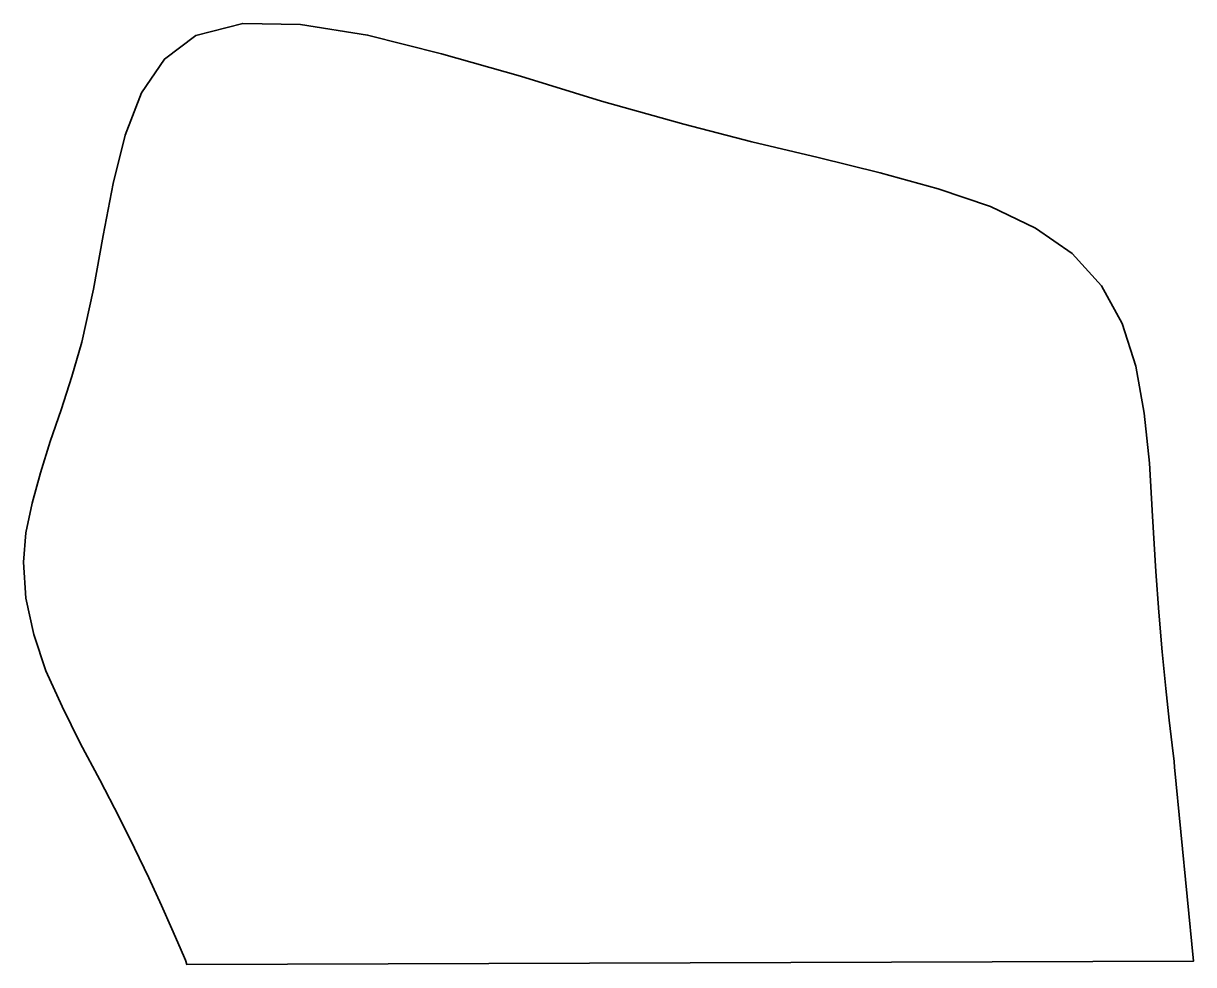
# Model space of a CAD drawing. Extents: x 0 to 2390, y -1922 to 0.
import ezdxf

# ---------------------------------------------------------------- set-up
doc = ezdxf.new("R2010")
doc.units = 0
doc.linetypes.add('Solid', pattern=[0])

msp = doc.modelspace()

# ---------------------------------------------------------------- linework, layer by layer
at = {"color": 0, "linetype": 'Solid', "lineweight": 35}
msp.add_lwpolyline([(331, -1913), (320, -1888), (303, -1849), (282, -1801), (256, -1745), (227, -1684), (196, -1622), (156, -1545), (116, -1470), (79, -1395), (46, -1322), (21, -1248), (5, -1174), (0, -1100), (5, -1040), (18, -980), (35, -918), (55, -854), (77, -789), (99, -721), (119, -651), (143, -543), (163, -433), (183, -327), (208, -228), (241, -142), (288, -73), (352, -25), (448, 0), (566, -2), (703, -24), (854, -62), (1015, -108), (1181, -159), (1349, -206), (1488, -242), (1623, -274), (1750, -305), (1868, -338), (1975, -374), (2067, -418), (2142, -470), (2202, -536), (2244, -613), (2272, -700), (2289, -796), (2300, -898), (2306, -1006), (2313, -1119), (2319, -1202), (2326, -1283), (2333, -1358), (2340, -1423), (2346, -1474), (2350, -1507), (2351, -1519), (2390, -1915), (334, -1922), (331, -1913)], close=True, dxfattribs=at)

doc.saveas('drawing.dxf')
